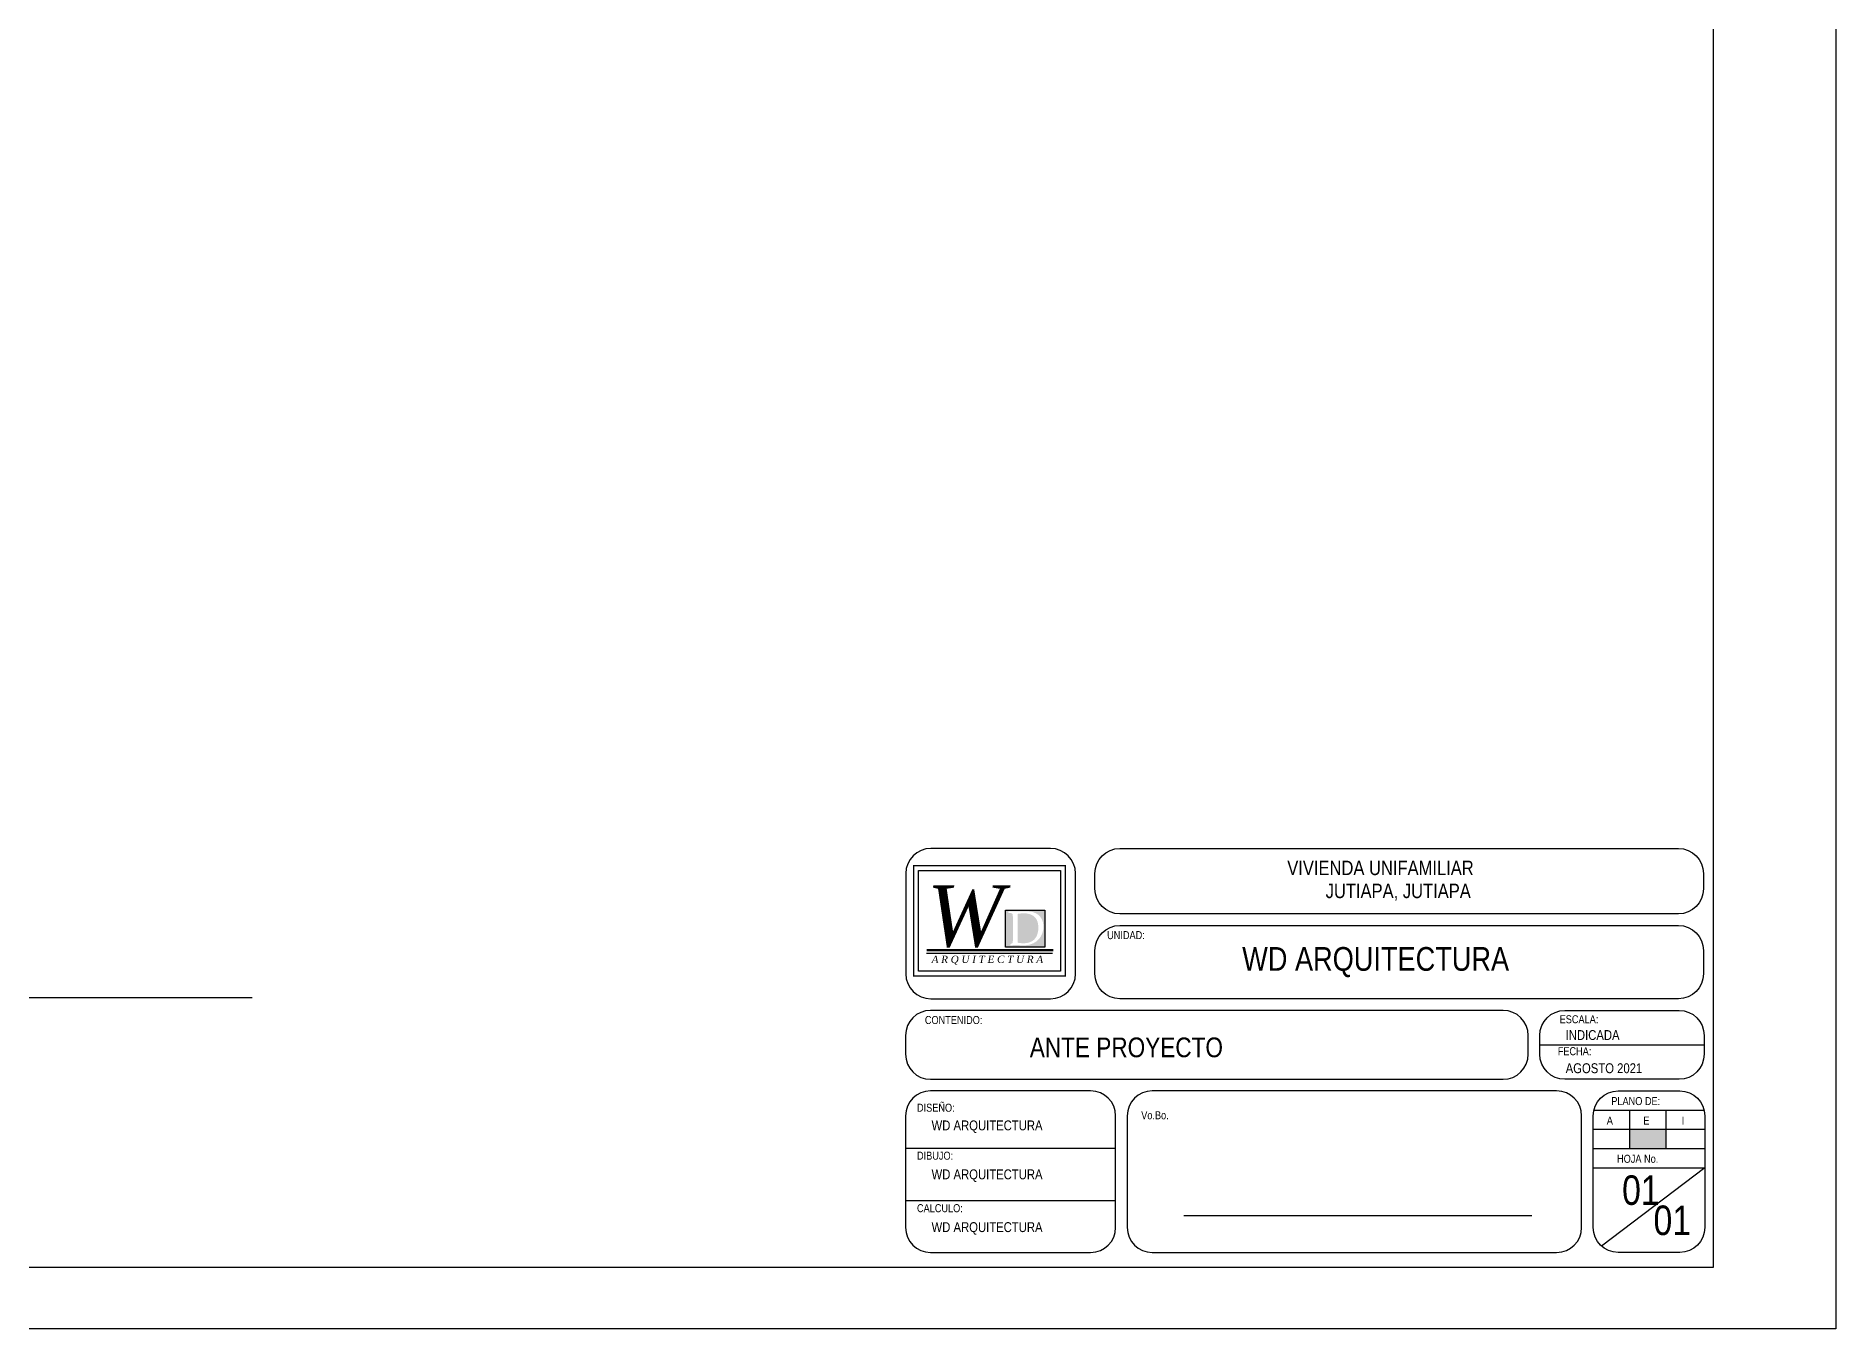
# Model space of a CAD drawing. Header units: inches. Extents: x -370 to 18, y -197 to 199.
# Drawn here: x -13.37 to 15.9, y 7.42 to 28.44 of the extents above; entities that cross this region are included whole.
import ezdxf

# ---------------------------------------------------------------- set-up
doc = ezdxf.new("R2010")
doc.units = ezdxf.units.IN
doc.header["$MEASUREMENT"] = 0
doc.layers.add('MUEBLES', color=7, linetype='Continuous')
doc.layers.add('MUROS', color=5, linetype='Continuous')
doc.styles.add('ML', font='ARIALN.TTF')
doc.styles.get("Standard").update_dxf_attribs({"font": 'arial.ttf'})

# ---------------------------------------------------------------- blocks, each defined once
blk = doc.blocks.new('LOGO MIO')
at = {"layer": 'MUROS'}
h = blk.add_hatch(color=256, dxfattribs=at)
h.dxf.hatch_style = 1
h.paths.add_polyline_path([(2.259, 1.642), (0.646, 1.642), (0.646, 0.127), (2.259, 0.127)])
h.paths.add_polyline_path([(2.011, 1.423), (2.05, 1.383), (2.085, 1.339), (2.115, 1.292), (2.135, 1.252), (2.155, 1.203), (2.171, 1.151), (2.182, 1.096), (2.189, 1.039), (2.193, 0.979), (2.193, 0.963), (2.191, 0.904), (2.185, 0.847), (2.176, 0.791), (2.163, 0.737), (2.146, 0.685), (2.126, 0.636), (2.102, 0.588), (2.074, 0.541), (2.043, 0.497), (2.008, 0.455), (1.971, 0.416), (1.931, 0.38), (1.889, 0.347), (1.845, 0.318), (1.799, 0.292), (1.751, 0.269), (1.701, 0.249), (1.648, 0.233), (1.594, 0.22), (1.538, 0.21), (1.48, 0.203), (1.419, 0.2), (1.389, 0.2), (1.269, 0.203), (1.188, 0.206), (1.123, 0.208), (1.075, 0.209), (1.046, 0.21), (0.998, 0.209), (0.943, 0.206), (0.881, 0.202), (0.844, 0.198), (0.844, 0.245), (0.935, 0.299), (0.938, 0.334), (0.941, 0.374), (0.943, 0.42), (0.946, 0.471), (0.947, 0.527), (0.948, 0.588), (0.95, 0.655), (0.95, 0.726), (0.951, 0.803), (0.951, 0.829), (0.951, 1.113), (0.95, 1.177), (0.949, 1.238), (0.947, 1.296), (0.944, 1.349), (0.94, 1.4), (0.939, 1.414), (0.928, 1.482), (0.921, 1.499), (0.88, 1.514), (0.84, 1.52), (0.762, 1.532), (0.762, 1.594), (0.839, 1.592), (0.902, 1.59), (0.95, 1.589), (0.979, 1.589), (1.242, 1.591), (1.456, 1.594), (1.511, 1.594), (1.567, 1.591), (1.623, 1.585), (1.681, 1.577), (1.721, 1.569), (1.776, 1.556), (1.829, 1.537), (1.88, 1.514), (1.929, 1.486), (1.967, 1.46)], flags=16)
h.paths.add_polyline_path([(1.853, 1.34), (1.885, 1.301), (1.912, 1.259), (1.934, 1.212), (1.953, 1.162), (1.968, 1.108), (1.978, 1.051), (1.985, 0.989), (1.986, 0.924), (1.985, 0.867), (1.98, 0.805), (1.971, 0.747), (1.958, 0.691), (1.942, 0.639), (1.922, 0.589), (1.898, 0.544), (1.87, 0.501), (1.839, 0.461), (1.804, 0.425), (1.795, 0.417), (1.755, 0.385), (1.712, 0.359), (1.665, 0.336), (1.615, 0.317), (1.562, 0.303), (1.504, 0.292), (1.443, 0.286), (1.376, 0.284), (1.322, 0.285), (1.267, 0.289), (1.208, 0.295), (1.146, 0.304), (1.143, 0.348), (1.14, 0.403), (1.137, 0.459), (1.136, 0.517), (1.135, 0.576), (1.135, 1.323), (1.137, 1.382), (1.141, 1.437), (1.146, 1.489), (1.166, 1.492), (1.228, 1.5), (1.286, 1.505), (1.34, 1.508), (1.389, 1.51), (1.435, 1.508), (1.498, 1.504), (1.558, 1.495), (1.613, 1.482), (1.665, 1.466), (1.713, 1.445), (1.758, 1.421), (1.798, 1.392), (1.835, 1.36)], flags=0)
h.paths.add_polyline_path([(1.953, 1.162), (1.934, 1.212), (1.912, 1.259), (1.885, 1.301), (1.853, 1.34), (1.835, 1.36), (1.798, 1.392), (1.758, 1.421), (1.713, 1.445), (1.665, 1.466), (1.613, 1.482), (1.558, 1.495), (1.498, 1.504), (1.435, 1.508), (1.389, 1.51), (1.34, 1.508), (1.286, 1.505), (1.228, 1.5), (1.166, 1.492), (1.146, 1.489), (1.141, 1.437), (1.137, 1.382), (1.135, 1.323), (1.135, 0.576), (1.136, 0.517), (1.137, 0.459), (1.14, 0.403), (1.143, 0.348), (1.146, 0.304), (1.208, 0.295), (1.267, 0.289), (1.322, 0.285), (1.373, 0.284), (1.378, 0.284), (1.443, 0.286), (1.504, 0.292), (1.562, 0.303), (1.615, 0.317), (1.665, 0.336), (1.712, 0.359), (1.755, 0.385), (1.795, 0.417), (1.804, 0.425), (1.839, 0.461), (1.87, 0.501), (1.898, 0.544), (1.922, 0.589), (1.942, 0.639), (1.958, 0.691), (1.971, 0.747), (1.98, 0.805), (1.985, 0.867), (1.986, 0.924), (1.985, 0.989), (1.978, 1.051), (1.968, 1.108)], flags=0)
h = blk.add_hatch(color=256, dxfattribs=at)
h.dxf.hatch_style = 1
h.paths.add_polyline_path([(1.135, 0.576), (1.136, 0.517), (1.137, 0.459), (1.14, 0.403), (1.143, 0.348), (1.146, 0.304), (1.208, 0.295), (1.267, 0.289), (1.322, 0.285), (1.373, 0.284), (1.378, 0.284), (1.443, 0.286), (1.504, 0.292), (1.562, 0.303), (1.615, 0.317), (1.665, 0.336), (1.712, 0.359), (1.755, 0.385), (1.795, 0.417), (1.804, 0.425), (1.839, 0.461), (1.87, 0.501), (1.898, 0.544), (1.922, 0.589), (1.942, 0.639), (1.958, 0.691), (1.971, 0.747), (1.98, 0.805), (1.985, 0.867), (1.986, 0.924), (1.985, 0.989), (1.978, 1.051), (1.968, 1.108), (1.953, 1.162), (1.934, 1.212), (1.912, 1.259), (1.885, 1.301), (1.853, 1.34), (1.835, 1.36), (1.798, 1.392), (1.758, 1.421), (1.713, 1.445), (1.665, 1.466), (1.613, 1.482), (1.558, 1.495), (1.498, 1.504), (1.435, 1.508), (1.389, 1.51), (1.34, 1.508), (1.286, 1.505), (1.228, 1.5), (1.166, 1.492), (1.146, 1.489), (1.141, 1.437), (1.137, 1.382), (1.135, 1.323)])
at = {"layer": 'MUROS', "const_width": 0.05}
blk.add_lwpolyline([(-3.127, 3.461), (3.089, 3.461), (3.089, -1.063), (-3.127, -1.063)], close=True, dxfattribs=at)
at = {"layer": 'MUROS'}
for points in [[(-2.927, 3.261), (2.889, 3.261), (2.889, -0.863), (-2.927, -0.863)], [(0.646, 1.642), (2.259, 1.642), (2.259, 0.127), (0.646, 0.127)]]:
    blk.add_lwpolyline(points, close=True, dxfattribs=at)
at = {"layer": 'MUROS', "const_width": 0.1}
blk.add_lwpolyline([(-2.599, 0), (2.599, 0)], dxfattribs=at)
at = {"layer": 'MUROS'}
blk.add_lwpolyline([(-2.6, -0.121), (2.573, -0.121)], dxfattribs=at)
at = {"layer": 'MUROS', "attachment_point": 1}
for s, insert, char_height in [('{\\fBook Antiqua|b0|i1|c0|p18;W}', (-2.583, 2.664), 2.5), ('{\\fBook Antiqua|b0|i1|c0|p18;A R Q U I T E C T U R A}', (-2.387, -0.225), 0.3)]:
    blk.add_mtext(s, dxfattribs=dict(at, insert=insert, char_height=char_height))

msp = doc.modelspace()

# ---------------------------------------------------------------- hatches: boundary and pattern name
h = msp.add_hatch(color=256)
h.dxf.hatch_style = 1
h.paths.add_polyline_path([(12.54421, 10.66238), (12.54421, 10.34962), (13.13847, 10.34962), (13.13847, 10.66238)])

# ---------------------------------------------------------------- linework, layer by layer
at = {"color": 6}
msp.add_line((-32.3095, 12.80378), (-9.85689, 12.80378), dxfattribs=at)
at = {"color": 3, "lineweight": 30}
for p, q in [((11.08214, 12.036), (13.75303, 12.036)), ((11.96094, 10.97515), (13.75303, 10.97515)), ((12.54421, 10.34962), (12.54421, 10.97515)), ((13.13847, 10.34962), (13.13847, 10.97515)), ((11.94995, 10.66238), (13.76401, 10.66238)), ((0.76873, 10.35658), (4.18439, 10.35658)), ((11.94995, 10.34962), (13.76401, 10.34962)), ((11.94995, 10.03685), (13.76401, 10.03685)), ((13.76401, 10.03685), (12.08593, 8.76383)), ((0.76873, 9.50302), (4.18439, 9.50302))]:
    msp.add_line(p, q, dxfattribs=at)
at = {"color": 3}
msp.add_line((5.29209, 9.25876), (10.95145, 9.25876), dxfattribs=at)
at = {"layer": 'MUEBLES', "color": 1}
msp.add_lwpolyline([(15.89861, 49.4653), (15.89861, 7.4153), (-43.50139, 7.4153), (-43.50139, 49.4653)], close=True, dxfattribs=at)
at = {"layer": 'MUEBLES', "color": 6}
msp.add_lwpolyline([(13.89861, 48.4653), (13.89861, 8.4153), (-41.50139, 8.4153), (-41.50139, 48.4653)], close=True, dxfattribs=at)
at = {"layer": 'MUEBLES', "color": 3, "lineweight": 30}
for points in [[(3.12565, 15.2288), (1.17827, 15.2288, 0.41421356), (0.77164, 14.82217), (0.77164, 13.19071, 0.41421356), (1.17827, 12.78408), (3.12565, 12.78408, 0.41421356), (3.53228, 13.19071), (3.53228, 14.82217, 0.41421356)], [(3.84642, 14.57202), (3.84642, 14.82217, -0.41421356), (4.25306, 15.2288), (13.3358, 15.2288, -0.41421356), (13.74243, 14.82217), (13.74243, 14.57202, -0.41421356), (13.3358, 14.16539), (4.25306, 14.16539, -0.41421356)], [(13.74243, 13.19071, -0.41421356), (13.3358, 12.78408), (4.25306, 12.78408, -0.41421356), (3.84642, 13.19071), (3.84642, 13.57109, -0.41421356), (4.25306, 13.97773), (13.3358, 13.97773, -0.41421356), (13.74243, 13.57109)], [(1.17536, 11.47558), (10.48781, 11.47558, 0.41421356), (10.89444, 11.88221), (10.89444, 12.18979, 0.41421356), (10.48781, 12.59642), (1.17536, 12.59642, 0.41421356), (0.76873, 12.18979), (0.76873, 11.88221, 0.41421356)], [(13.75303, 11.88221, -0.41421356), (13.34639, 11.47558), (11.48877, 11.47558, -0.41421356), (11.08214, 11.88221), (11.08214, 12.18979, -0.41421356), (11.48877, 12.59642), (13.34639, 12.59642, -0.41421356), (13.75303, 12.18979)], [(0.76873, 10.88129), (0.76873, 9.0673, 0.41421356), (1.17536, 8.66067), (3.77775, 8.66067, 0.41421356), (4.18439, 9.0673), (4.18439, 10.88129, 0.41421356), (3.77775, 11.28792), (1.17536, 11.28792, 0.41421356)], [(11.76226, 10.88129, 0.41421356), (11.35562, 11.28792), (4.77871, 11.28792, 0.41421356), (4.37208, 10.88129), (4.37208, 9.0673, 0.41421356), (4.77871, 8.66067), (11.35562, 8.66067, 0.41421356), (11.76226, 9.0673)], [(11.94995, 9.0673), (11.94995, 10.88129, -0.41421356), (12.35659, 11.28792), (13.35738, 11.28792, -0.41421356), (13.76401, 10.88129), (13.76401, 9.0673, -0.41421356), (13.35738, 8.66067), (12.35659, 8.66067, -0.41421356)]]:
    msp.add_lwpolyline(points, format="xyb", close=True, dxfattribs=at)

# ---------------------------------------------------------------- block references
at = {"xscale": 0.3965724057784217, "yscale": 0.3965724057784217, "zscale": 0.3965724057784217}
msp.add_blockref('LOGO MIO', (2.1396, 13.57536), dxfattribs=at)

# ---------------------------------------------------------------- texts
at = {"color": 3, "linetype": 'Continuous', "style": 'ML'}
for s, height, p in [('VIVIENDA UNIFAMILIAR ', 0.2347011, (6.97546, 14.79602)), ('JUTIAPA, JUTIAPA', 0.2347011, (7.59985, 14.42166)), ('WD ARQUITECTURA', 0.3854926, (6.24241, 13.24041)), ('ANTE PROYECTO', 0.3205274, (2.78855, 11.8345)), ('INDICADA', 0.160264, (11.50216, 12.11508)), ('AGOSTO 2021', 0.1602637, (11.50253, 11.57571)), ('WD ARQUITECTURA', 0.1602637, (1.19116, 10.64581)), ('WD ARQUITECTURA', 0.1602637, (1.19116, 9.84985)), ('WD ARQUITECTURA', 0.1602637, (1.19116, 8.99171))]:
    msp.add_text(s, height=height, dxfattribs=at).set_placement(p)
at = {"color": 2, "linetype": 'Continuous', "style": 'ML'}
for s, height, p in [('UNIDAD:', 0.130112, (4.04593, 13.75481)), ('CONTENIDO:', 0.130112, (1.08215, 12.37451)), ('ESCALA:', 0.130112, (11.40454, 12.38667)), ('FECHA:', 0.130112, (11.37381, 11.86741)), ('PLANO DE:', 0.130112, (12.24466, 11.05629)), ('DISEÑO:', 0.130112, (0.95419, 10.94851)), ('Vo.Bo.', 0.130112, (4.6002, 10.82604)), ('A', 0.13011, (12.17115, 10.74044)), ('E', 0.13011, (12.76541, 10.74044)), ('I', 0.13011, (13.39094, 10.74044)), ('DIBUJO:', 0.130112, (0.95419, 10.1683)), ('HOJA No.', 0.130112, (12.33857, 10.11814)), ('CALCULO:', 0.130112, (0.95419, 9.31473))]:
    msp.add_text(s, height=height, dxfattribs=at).set_placement(p)
at = {"color": 3, "lineweight": 30, "style": 'ML'}
for p in [(12.42031, 9.43419), (12.93111, 8.94274)]:
    msp.add_text('01', height=0.479487, dxfattribs=at).set_placement(p)

doc.saveas('drawing.dxf')
